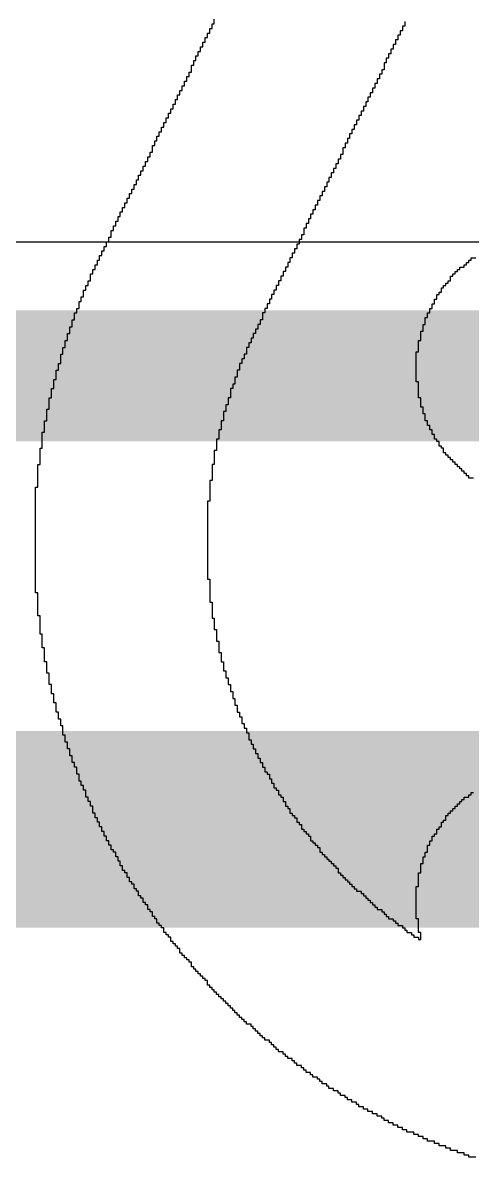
# Model space of a CAD drawing. Header units: millimetres. Extents: x -0.27 to 4.7, y -0.39 to 2.83.
# Drawn here: x 2.1011 to 2.1354, y 0.998 to 1.0845 of the extents above; entities that cross this region are included whole.
import ezdxf

# ---------------------------------------------------------------- set-up
doc = ezdxf.new("R2010")
doc.units = ezdxf.units.MM
doc.header["$MEASUREMENT"] = 0
doc.layers.add('TopLayer', color=1, linetype='Continuous')
doc.layers.add('TopOverlay', color=2, linetype='Continuous')

msp = doc.modelspace()

# ---------------------------------------------------------------- linework, layer by layer
at = {"layer": 'TopLayer'}
msp.add_line((2.324696, 1.067774), (2.055239, 1.067774), dxfattribs=at)
for points, const_width in [([(2.053578, 1.057578), (2.677673, 1.057578)], 0.01), ([(2.051, 1.023), (2.592, 1.023)], 0.015)]:
    msp.add_lwpolyline(points, dxfattribs=dict(at, const_width=const_width))
at = {"layer": 'TopOverlay'}
for p, q in [((2.115758, 1.084407), (2.115758, 1.084757)), ((2.115408, 1.083708), (2.115408, 1.084057)), ((2.115408, 1.084057), (2.115583, 1.084057)), ((2.115583, 1.084057), (2.115583, 1.084407)), ((2.115583, 1.084407), (2.115758, 1.084407)), ((2.1301, 1.083883), (2.129925, 1.083883)), ((2.129925, 1.083883), (2.129925, 1.083533)), ((2.130275, 1.084232), (2.1301, 1.084232)), ((2.1301, 1.084232), (2.1301, 1.083883)), ((2.130275, 1.084582), (2.130275, 1.084232)), ((2.114883, 1.082658), (2.114883, 1.083008)), ((2.114883, 1.083008), (2.115058, 1.083008)), ((2.115058, 1.083008), (2.115058, 1.083358)), ((2.115058, 1.083358), (2.115233, 1.083358)), ((2.115233, 1.083358), (2.115233, 1.083708)), ((2.115233, 1.083708), (2.115408, 1.083708)), ((2.12975, 1.083183), (2.129575, 1.083183)), ((2.129575, 1.083183), (2.129575, 1.082833)), ((2.129925, 1.083533), (2.12975, 1.083533)), ((2.12975, 1.083533), (2.12975, 1.083183)), ((2.114533, 1.081959), (2.114533, 1.082308)), ((2.114533, 1.082308), (2.114708, 1.082308)), ((2.114708, 1.082308), (2.114708, 1.082658)), ((2.114708, 1.082658), (2.114883, 1.082658)), ((2.129225, 1.082133), (2.12905, 1.082133)), ((2.12905, 1.082133), (2.12905, 1.081784)), ((2.1294, 1.082483), (2.129225, 1.082483)), ((2.129225, 1.082483), (2.129225, 1.082133)), ((2.129575, 1.082833), (2.1294, 1.082833)), ((2.1294, 1.082833), (2.1294, 1.082483)), ((2.114009, 1.080734), (2.114009, 1.081259)), ((2.114009, 1.081259), (2.114184, 1.081259)), ((2.114184, 1.081259), (2.114184, 1.081609)), ((2.114184, 1.081609), (2.114358, 1.081609)), ((2.114358, 1.081609), (2.114358, 1.081959)), ((2.114358, 1.081959), (2.114533, 1.081959)), ((2.128875, 1.081434), (2.1287, 1.081434)), ((2.1287, 1.081434), (2.1287, 1.080909)), ((2.12905, 1.081784), (2.128875, 1.081784)), ((2.128875, 1.081784), (2.128875, 1.081434)), ((2.113659, 1.080035), (2.113659, 1.080384)), ((2.113659, 1.080384), (2.113834, 1.080384)), ((2.113834, 1.080384), (2.113834, 1.080734)), ((2.113834, 1.080734), (2.114009, 1.080734)), ((2.128526, 1.080559), (2.128351, 1.080559)), ((2.128351, 1.080559), (2.128351, 1.08021)), ((2.1287, 1.080909), (2.128526, 1.080909)), ((2.128526, 1.080909), (2.128526, 1.080559)), ((2.113309, 1.079335), (2.113309, 1.079685)), ((2.113309, 1.079685), (2.113484, 1.079685)), ((2.113484, 1.079685), (2.113484, 1.080035)), ((2.113484, 1.080035), (2.113659, 1.080035)), ((2.128001, 1.07951), (2.127826, 1.07951)), ((2.127826, 1.07951), (2.127826, 1.07916)), ((2.128176, 1.07986), (2.128001, 1.07986)), ((2.128001, 1.07986), (2.128001, 1.07951)), ((2.128351, 1.08021), (2.128176, 1.08021)), ((2.128176, 1.08021), (2.128176, 1.07986)), ((2.112784, 1.078286), (2.112784, 1.078635)), ((2.112784, 1.078635), (2.112959, 1.078635)), ((2.112959, 1.078635), (2.112959, 1.078985)), ((2.112959, 1.078985), (2.113134, 1.078985)), ((2.113134, 1.078985), (2.113134, 1.079335)), ((2.113134, 1.079335), (2.113309, 1.079335)), ((2.127651, 1.07881), (2.127476, 1.07881)), ((2.127476, 1.07881), (2.127476, 1.078461)), ((2.127826, 1.07916), (2.127651, 1.07916)), ((2.127651, 1.07916), (2.127651, 1.07881)), ((2.112434, 1.077586), (2.112434, 1.077936)), ((2.112434, 1.077936), (2.112609, 1.077936)), ((2.112609, 1.077936), (2.112609, 1.078286)), ((2.112609, 1.078286), (2.112784, 1.078286)), ((2.127126, 1.077761), (2.126951, 1.077761)), ((2.126951, 1.077761), (2.126951, 1.077411)), ((2.127301, 1.078111), (2.127126, 1.078111)), ((2.127126, 1.078111), (2.127126, 1.077761)), ((2.127476, 1.078461), (2.127301, 1.078461)), ((2.127301, 1.078461), (2.127301, 1.078111)), ((2.11191, 1.076537), (2.11191, 1.076886)), ((2.11191, 1.076886), (2.112085, 1.076886)), ((2.112085, 1.076886), (2.112085, 1.077236)), ((2.112085, 1.077236), (2.112259, 1.077236)), ((2.112259, 1.077236), (2.112259, 1.077586)), ((2.112259, 1.077586), (2.112434, 1.077586)), ((2.126777, 1.077061), (2.126602, 1.077061)), ((2.126602, 1.077061), (2.126602, 1.076711)), ((2.126951, 1.077411), (2.126777, 1.077411)), ((2.126777, 1.077411), (2.126777, 1.077061)), ((2.11156, 1.075837), (2.11156, 1.076187)), ((2.11156, 1.076187), (2.111735, 1.076187)), ((2.111735, 1.076187), (2.111735, 1.076537)), ((2.111735, 1.076537), (2.11191, 1.076537)), ((2.126252, 1.076012), (2.126077, 1.076012)), ((2.126077, 1.076012), (2.126077, 1.075662)), ((2.126427, 1.076362), (2.126252, 1.076362)), ((2.126252, 1.076362), (2.126252, 1.076012)), ((2.126602, 1.076711), (2.126427, 1.076711)), ((2.126427, 1.076711), (2.126427, 1.076362)), ((2.111035, 1.074613), (2.111035, 1.075137)), ((2.111035, 1.075137), (2.11121, 1.075137)), ((2.11121, 1.075137), (2.11121, 1.075487)), ((2.11121, 1.075487), (2.111385, 1.075487)), ((2.111385, 1.075487), (2.111385, 1.075837)), ((2.111385, 1.075837), (2.11156, 1.075837)), ((2.125902, 1.075312), (2.125727, 1.075312)), ((2.125727, 1.075312), (2.125727, 1.074962)), ((2.126077, 1.075662), (2.125902, 1.075662)), ((2.125902, 1.075662), (2.125902, 1.075312)), ((2.110685, 1.073913), (2.110685, 1.074263)), ((2.110685, 1.074263), (2.11086, 1.074263)), ((2.11086, 1.074263), (2.11086, 1.074613)), ((2.11086, 1.074613), (2.111035, 1.074613)), ((2.125552, 1.074438), (2.125377, 1.074438)), ((2.125377, 1.074438), (2.125377, 1.074088)), ((2.125727, 1.074962), (2.125552, 1.074962)), ((2.125552, 1.074962), (2.125552, 1.074438)), ((2.110336, 1.073213), (2.110336, 1.073563)), ((2.110336, 1.073563), (2.110511, 1.073563)), ((2.110511, 1.073563), (2.110511, 1.073913)), ((2.110511, 1.073913), (2.110685, 1.073913)), ((2.125027, 1.073388), (2.124853, 1.073388)), ((2.124853, 1.073388), (2.124853, 1.073038)), ((2.125202, 1.073738), (2.125027, 1.073738)), ((2.125027, 1.073738), (2.125027, 1.073388)), ((2.125377, 1.074088), (2.125202, 1.074088)), ((2.125202, 1.074088), (2.125202, 1.073738)), ((2.109811, 1.072164), (2.109811, 1.072514)), ((2.109811, 1.072514), (2.109986, 1.072514)), ((2.109986, 1.072514), (2.109986, 1.072863)), ((2.109986, 1.072863), (2.110161, 1.072863)), ((2.110161, 1.072863), (2.110161, 1.073213)), ((2.110161, 1.073213), (2.110336, 1.073213)), ((2.124678, 1.072689), (2.124503, 1.072689)), ((2.124503, 1.072689), (2.124503, 1.072339)), ((2.124853, 1.073038), (2.124678, 1.073038)), ((2.124678, 1.073038), (2.124678, 1.072689)), ((2.109461, 1.071464), (2.109461, 1.071814)), ((2.109461, 1.071814), (2.109636, 1.071814)), ((2.109636, 1.071814), (2.109636, 1.072164)), ((2.109636, 1.072164), (2.109811, 1.072164)), ((2.124153, 1.071639), (2.123978, 1.071639)), ((2.123978, 1.071639), (2.123978, 1.071289)), ((2.124328, 1.071989), (2.124153, 1.071989)), ((2.124153, 1.071989), (2.124153, 1.071639)), ((2.124503, 1.072339), (2.124328, 1.072339)), ((2.124328, 1.072339), (2.124328, 1.071989)), ((2.108936, 1.070415), (2.108936, 1.070765)), ((2.108936, 1.070765), (2.109111, 1.070765)), ((2.109111, 1.070765), (2.109111, 1.071114)), ((2.109111, 1.071114), (2.109286, 1.071114)), ((2.109286, 1.071114), (2.109286, 1.071464)), ((2.109286, 1.071464), (2.109461, 1.071464)), ((2.123803, 1.07094), (2.123628, 1.07094)), ((2.123628, 1.07094), (2.123628, 1.07059)), ((2.123978, 1.071289), (2.123803, 1.071289)), ((2.123803, 1.071289), (2.123803, 1.07094)), ((2.108586, 1.069715), (2.108586, 1.070065)), ((2.108586, 1.070065), (2.108761, 1.070065)), ((2.108761, 1.070065), (2.108761, 1.070415)), ((2.108761, 1.070415), (2.108936, 1.070415)), ((2.123279, 1.06989), (2.123104, 1.06989)), ((2.123104, 1.06989), (2.123104, 1.06954)), ((2.123453, 1.07024), (2.123279, 1.07024)), ((2.123279, 1.07024), (2.123279, 1.06989)), ((2.123628, 1.07059), (2.123453, 1.07059)), ((2.123453, 1.07059), (2.123453, 1.07024)), ((2.108237, 1.069016), (2.108237, 1.069365)), ((2.108237, 1.069365), (2.108412, 1.069365)), ((2.108412, 1.069365), (2.108412, 1.069715)), ((2.108412, 1.069715), (2.108586, 1.069715)), ((2.122929, 1.069191), (2.122754, 1.069191)), ((2.122754, 1.069191), (2.122754, 1.068841)), ((2.123104, 1.06954), (2.122929, 1.06954)), ((2.122929, 1.06954), (2.122929, 1.069191)), ((2.107887, 1.068141), (2.107887, 1.068666)), ((2.107887, 1.068666), (2.108062, 1.068666)), ((2.108062, 1.068666), (2.108062, 1.069016)), ((2.108062, 1.069016), (2.108237, 1.069016)), ((2.122579, 1.068316), (2.122404, 1.068316)), ((2.122404, 1.068316), (2.122404, 1.067966)), ((2.122754, 1.068841), (2.122579, 1.068841)), ((2.122579, 1.068841), (2.122579, 1.068316)), ((2.107362, 1.067092), (2.107362, 1.067441)), ((2.107362, 1.067441), (2.107537, 1.067441)), ((2.107537, 1.067441), (2.107537, 1.067791)), ((2.107537, 1.067791), (2.107712, 1.067791)), ((2.107712, 1.067791), (2.107712, 1.068141)), ((2.107712, 1.068141), (2.107887, 1.068141)), ((2.122229, 1.067616), (2.122054, 1.067616)), ((2.122054, 1.067616), (2.122054, 1.067267)), ((2.122404, 1.067966), (2.122229, 1.067966)), ((2.122229, 1.067966), (2.122229, 1.067616)), ((2.107012, 1.066392), (2.107012, 1.066742)), ((2.107012, 1.066742), (2.107187, 1.066742)), ((2.107187, 1.066742), (2.107187, 1.067092)), ((2.107187, 1.067092), (2.107362, 1.067092)), ((2.121704, 1.066567), (2.121529, 1.066567)), ((2.121529, 1.066567), (2.121529, 1.066217)), ((2.121879, 1.066917), (2.121704, 1.066917)), ((2.121704, 1.066917), (2.121704, 1.066567)), ((2.122054, 1.067267), (2.121879, 1.067267)), ((2.121879, 1.067267), (2.121879, 1.066917)), ((2.135347, 1.066392), (2.135347, 1.066567)), ((2.135347, 1.066567), (2.135697, 1.066567)), ((2.106488, 1.065343), (2.106488, 1.065692)), ((2.106488, 1.065692), (2.106663, 1.065692)), ((2.106663, 1.065692), (2.106663, 1.066042)), ((2.106663, 1.066042), (2.106838, 1.066042)), ((2.106838, 1.066042), (2.106838, 1.066392)), ((2.106838, 1.066392), (2.107012, 1.066392)), ((2.121354, 1.065867), (2.12118, 1.065867)), ((2.12118, 1.065867), (2.12118, 1.065518)), ((2.121529, 1.066217), (2.121354, 1.066217)), ((2.121354, 1.066217), (2.121354, 1.065867)), ((2.134297, 1.065518), (2.134297, 1.065692)), ((2.134297, 1.065692), (2.134472, 1.065692)), ((2.134472, 1.065692), (2.134472, 1.065867)), ((2.134472, 1.065867), (2.134822, 1.065867)), ((2.134822, 1.065867), (2.134822, 1.066042)), ((2.134822, 1.066042), (2.134997, 1.066042)), ((2.134997, 1.066042), (2.134997, 1.066217)), ((2.134997, 1.066217), (2.135172, 1.066217)), ((2.135172, 1.066217), (2.135172, 1.066392)), ((2.135172, 1.066392), (2.135347, 1.066392)), ((2.106138, 1.064468), (2.106138, 1.064818)), ((2.106138, 1.064818), (2.106313, 1.064818)), ((2.106313, 1.064818), (2.106313, 1.065343)), ((2.106313, 1.065343), (2.106488, 1.065343)), ((2.12083, 1.064818), (2.120655, 1.064818)), ((2.120655, 1.064818), (2.120655, 1.064468)), ((2.121005, 1.065168), (2.12083, 1.065168)), ((2.12083, 1.065168), (2.12083, 1.064818)), ((2.12118, 1.065518), (2.121005, 1.065518)), ((2.121005, 1.065518), (2.121005, 1.065168)), ((2.133598, 1.064643), (2.133598, 1.064818)), ((2.133598, 1.064818), (2.133773, 1.064818)), ((2.133773, 1.064818), (2.133773, 1.065168)), ((2.133773, 1.065168), (2.133948, 1.065168)), ((2.133948, 1.065168), (2.133948, 1.065343)), ((2.133948, 1.065343), (2.134123, 1.065343)), ((2.134123, 1.065343), (2.134123, 1.065518)), ((2.134123, 1.065518), (2.134297, 1.065518)), ((2.105788, 1.063594), (2.105788, 1.064118)), ((2.105788, 1.064118), (2.105963, 1.064118)), ((2.105963, 1.064118), (2.105963, 1.064468)), ((2.105963, 1.064468), (2.106138, 1.064468)), ((2.12048, 1.064118), (2.120305, 1.064118)), ((2.120305, 1.064118), (2.120305, 1.063768)), ((2.120655, 1.064468), (2.12048, 1.064468)), ((2.12048, 1.064468), (2.12048, 1.064118)), ((2.132898, 1.063768), (2.132898, 1.063943)), ((2.132898, 1.063943), (2.133073, 1.063943)), ((2.133073, 1.063943), (2.133073, 1.064293)), ((2.133073, 1.064293), (2.133248, 1.064293)), ((2.133248, 1.064293), (2.133248, 1.064468)), ((2.133248, 1.064468), (2.133423, 1.064468)), ((2.133423, 1.064468), (2.133423, 1.064643)), ((2.133423, 1.064643), (2.133598, 1.064643)), ((2.105438, 1.062719), (2.105438, 1.063244)), ((2.105438, 1.063244), (2.105613, 1.063244)), ((2.105613, 1.063244), (2.105613, 1.063594)), ((2.105613, 1.063594), (2.105788, 1.063594)), ((2.119955, 1.063069), (2.11978, 1.063069)), ((2.11978, 1.063069), (2.11978, 1.062719)), ((2.12013, 1.063419), (2.119955, 1.063419)), ((2.119955, 1.063419), (2.119955, 1.063069)), ((2.120305, 1.063768), (2.12013, 1.063768)), ((2.12013, 1.063768), (2.12013, 1.063419)), ((2.132373, 1.062719), (2.132373, 1.063069)), ((2.132373, 1.063069), (2.132548, 1.063069)), ((2.132548, 1.063069), (2.132548, 1.063419)), ((2.132548, 1.063419), (2.132723, 1.063419)), ((2.132723, 1.063419), (2.132723, 1.063768)), ((2.132723, 1.063768), (2.132898, 1.063768)), ((2.105088, 1.061845), (2.105088, 1.062369)), ((2.105088, 1.062369), (2.105263, 1.062369)), ((2.105263, 1.062369), (2.105263, 1.062719)), ((2.105263, 1.062719), (2.105438, 1.062719)), ((2.119606, 1.062369), (2.119431, 1.062369)), ((2.119431, 1.062369), (2.119431, 1.061845)), ((2.11978, 1.062719), (2.119606, 1.062719)), ((2.119606, 1.062719), (2.119606, 1.062369)), ((2.132024, 1.062019), (2.132024, 1.062369)), ((2.132024, 1.062369), (2.132199, 1.062369)), ((2.132199, 1.062544), (2.132199, 1.062719)), ((2.132199, 1.062719), (2.132373, 1.062719)), ((2.132199, 1.062369), (2.132199, 1.062544)), ((2.104739, 1.060795), (2.104739, 1.06132)), ((2.104739, 1.06132), (2.104913, 1.06132)), ((2.104913, 1.06132), (2.104913, 1.061845)), ((2.104913, 1.061845), (2.105088, 1.061845)), ((2.119256, 1.061495), (2.119081, 1.061495)), ((2.119081, 1.061495), (2.119081, 1.061145)), ((2.119431, 1.061845), (2.119256, 1.061845)), ((2.119256, 1.061845), (2.119256, 1.061495)), ((2.131674, 1.06097), (2.131674, 1.061495)), ((2.131674, 1.061495), (2.131849, 1.061495)), ((2.131849, 1.061495), (2.131849, 1.062019)), ((2.131849, 1.062019), (2.132024, 1.062019)), ((2.104564, 1.06027), (2.104564, 1.060795)), ((2.104564, 1.060795), (2.104739, 1.060795)), ((2.118731, 1.060445), (2.118556, 1.060445)), ((2.118556, 1.060445), (2.118556, 1.060096)), ((2.118906, 1.060795), (2.118731, 1.060795)), ((2.118731, 1.060795), (2.118731, 1.060445)), ((2.119081, 1.061145), (2.118906, 1.061145)), ((2.118906, 1.061145), (2.118906, 1.060795)), ((2.131499, 1.06027), (2.131499, 1.06097)), ((2.131499, 1.06097), (2.131674, 1.06097)), ((2.104214, 1.059221), (2.104214, 1.059746)), ((2.104214, 1.059746), (2.104389, 1.059746)), ((2.104389, 1.059746), (2.104389, 1.06027)), ((2.104389, 1.06027), (2.104564, 1.06027)), ((2.118381, 1.059746), (2.118206, 1.059746)), ((2.118206, 1.059746), (2.118206, 1.059221)), ((2.118556, 1.060096), (2.118381, 1.060096)), ((2.118381, 1.060096), (2.118381, 1.059746)), ((2.131324, 1.059396), (2.131324, 1.06027)), ((2.131324, 1.06027), (2.131499, 1.06027)), ((2.104039, 1.058521), (2.104039, 1.059221)), ((2.104039, 1.059221), (2.104214, 1.059221)), ((2.118031, 1.058871), (2.117856, 1.058871)), ((2.117856, 1.058871), (2.117856, 1.058521)), ((2.118206, 1.059221), (2.118031, 1.059221)), ((2.118031, 1.059221), (2.118031, 1.058871)), ((2.131149, 1.057122), (2.131149, 1.059396)), ((2.131149, 1.059396), (2.131324, 1.059396)), ((2.103689, 1.057297), (2.103689, 1.057997)), ((2.103689, 1.057997), (2.103864, 1.057997)), ((2.103864, 1.057997), (2.103864, 1.058521)), ((2.103864, 1.058521), (2.104039, 1.058521)), ((2.117682, 1.057997), (2.117507, 1.057997)), ((2.117507, 1.057997), (2.117507, 1.057472)), ((2.117856, 1.058521), (2.117682, 1.058521)), ((2.117682, 1.058521), (2.117682, 1.057997)), ((2.103514, 1.056598), (2.103514, 1.057297)), ((2.103514, 1.057297), (2.103689, 1.057297)), ((2.117332, 1.056947), (2.117157, 1.056947)), ((2.117157, 1.056947), (2.117157, 1.056598)), ((2.117507, 1.057472), (2.117332, 1.057472)), ((2.117332, 1.057472), (2.117332, 1.056947)), ((2.131324, 1.057122), (2.131149, 1.057122)), ((2.131324, 1.055898), (2.131324, 1.057122)), ((2.103339, 1.055898), (2.103339, 1.056598)), ((2.103339, 1.056598), (2.103514, 1.056598)), ((2.117157, 1.056598), (2.116982, 1.056598)), ((2.116982, 1.056598), (2.116982, 1.055898)), ((2.103165, 1.055023), (2.103165, 1.055898)), ((2.103165, 1.055898), (2.103339, 1.055898)), ((2.116807, 1.055373), (2.116632, 1.055373)), ((2.116632, 1.055373), (2.116632, 1.054848)), ((2.116982, 1.055898), (2.116807, 1.055898)), ((2.116807, 1.055898), (2.116807, 1.055373)), ((2.131499, 1.055898), (2.131324, 1.055898)), ((2.131499, 1.055198), (2.131499, 1.055898)), ((2.131674, 1.055198), (2.131499, 1.055198)), ((2.131674, 1.054674), (2.131674, 1.055198)), ((2.10299, 1.054149), (2.10299, 1.055023)), ((2.10299, 1.055023), (2.103165, 1.055023)), ((2.116632, 1.054848), (2.116457, 1.054848)), ((2.116457, 1.054848), (2.116457, 1.054149)), ((2.131849, 1.054674), (2.131674, 1.054674)), ((2.131849, 1.054149), (2.131849, 1.054674)), ((2.102815, 1.053274), (2.102815, 1.054149)), ((2.102815, 1.054149), (2.10299, 1.054149)), ((2.116282, 1.053449), (2.116107, 1.053449)), ((2.116107, 1.053449), (2.116107, 1.05275)), ((2.116457, 1.054149), (2.116282, 1.054149)), ((2.116282, 1.054149), (2.116282, 1.053449)), ((2.132024, 1.054149), (2.131849, 1.054149)), ((2.132024, 1.053799), (2.132024, 1.054149)), ((2.132199, 1.053799), (2.132024, 1.053799)), ((2.132199, 1.053449), (2.132199, 1.053799)), ((2.132373, 1.053449), (2.132199, 1.053449)), ((2.132373, 1.053099), (2.132373, 1.053449)), ((2.10264, 1.05205), (2.10264, 1.053274)), ((2.10264, 1.053274), (2.102815, 1.053274)), ((2.116107, 1.05275), (2.115932, 1.05275)), ((2.115932, 1.05275), (2.115932, 1.051875)), ((2.132548, 1.053099), (2.132373, 1.053099)), ((2.132548, 1.05275), (2.132548, 1.053099)), ((2.132723, 1.05275), (2.132548, 1.05275)), ((2.132723, 1.052575), (2.132723, 1.05275)), ((2.102465, 1.050826), (2.102465, 1.05205)), ((2.102465, 1.05205), (2.10264, 1.05205)), ((2.115932, 1.051875), (2.115758, 1.051875)), ((2.115758, 1.051875), (2.115758, 1.050826)), ((2.132898, 1.052575), (2.132723, 1.052575)), ((2.132898, 1.052225), (2.132898, 1.052575)), ((2.133073, 1.052225), (2.132898, 1.052225)), ((2.133073, 1.05205), (2.133073, 1.052225)), ((2.133248, 1.05205), (2.133073, 1.05205)), ((2.133248, 1.0517), (2.133248, 1.05205)), ((2.133423, 1.0517), (2.133248, 1.0517)), ((2.133423, 1.051525), (2.133423, 1.0517)), ((2.133598, 1.051525), (2.133423, 1.051525)), ((2.133598, 1.05135), (2.133598, 1.051525)), ((2.133773, 1.05135), (2.133598, 1.05135)), ((2.133773, 1.051176), (2.133773, 1.05135)), ((2.133948, 1.051176), (2.133773, 1.051176)), ((2.133948, 1.051001), (2.133948, 1.051176)), ((2.134123, 1.051001), (2.133948, 1.051001)), ((2.134123, 1.050826), (2.134123, 1.051001)), ((2.10229, 1.049077), (2.10229, 1.050826)), ((2.10229, 1.050826), (2.102465, 1.050826)), ((2.115758, 1.050826), (2.115583, 1.050826)), ((2.115583, 1.050826), (2.115583, 1.049601)), ((2.134297, 1.050826), (2.134123, 1.050826)), ((2.134297, 1.050651), (2.134297, 1.050826)), ((2.134472, 1.050651), (2.134297, 1.050651)), ((2.134472, 1.050476), (2.134472, 1.050651)), ((2.134647, 1.050476), (2.134472, 1.050476)), ((2.134647, 1.050301), (2.134647, 1.050476)), ((2.134822, 1.050301), (2.134647, 1.050301)), ((2.134822, 1.050126), (2.134822, 1.050301)), ((2.134997, 1.050126), (2.134822, 1.050126)), ((2.134997, 1.049951), (2.134997, 1.050126)), ((2.115583, 1.049601), (2.115408, 1.049601)), ((2.115408, 1.049601), (2.115408, 1.048027)), ((2.135172, 1.049951), (2.134997, 1.049951)), ((2.135172, 1.049776), (2.135172, 1.049951)), ((2.135522, 1.049776), (2.135172, 1.049776)), ((2.102115, 1.041031), (2.102115, 1.049077)), ((2.102115, 1.049077), (2.10229, 1.049077)), ((2.115408, 1.048027), (2.115233, 1.048027)), ((2.115233, 1.048027), (2.115233, 1.04208)), ((2.115233, 1.04208), (2.115408, 1.04208)), ((2.115408, 1.04208), (2.115408, 1.040331)), ((2.10229, 1.041031), (2.102115, 1.041031)), ((2.10229, 1.039282), (2.10229, 1.041031)), ((2.115408, 1.040331), (2.115583, 1.040331)), ((2.115583, 1.040331), (2.115583, 1.039107)), ((2.102465, 1.039282), (2.10229, 1.039282)), ((2.102465, 1.037883), (2.102465, 1.039282)), ((2.115583, 1.039107), (2.115758, 1.039107)), ((2.115758, 1.039107), (2.115758, 1.038233)), ((2.10264, 1.037883), (2.102465, 1.037883)), ((2.10264, 1.036833), (2.10264, 1.037883)), ((2.115758, 1.038233), (2.115932, 1.038233)), ((2.115932, 1.038233), (2.115932, 1.037358)), ((2.115932, 1.037358), (2.116107, 1.037358)), ((2.116107, 1.037358), (2.116107, 1.036483)), ((2.102815, 1.036833), (2.10264, 1.036833)), ((2.102815, 1.035784), (2.102815, 1.036833)), ((2.116107, 1.036483), (2.116282, 1.036483)), ((2.116282, 1.036483), (2.116282, 1.035784)), ((2.10299, 1.035784), (2.102815, 1.035784)), ((2.10299, 1.034909), (2.10299, 1.035784)), ((2.116282, 1.035784), (2.116457, 1.035784)), ((2.116457, 1.035784), (2.116457, 1.035084)), ((2.103165, 1.034909), (2.10299, 1.034909)), ((2.103165, 1.034035), (2.103165, 1.034909)), ((2.116457, 1.035084), (2.116632, 1.035084)), ((2.116632, 1.035084), (2.116632, 1.03456)), ((2.116632, 1.03456), (2.116807, 1.03456)), ((2.116807, 1.03456), (2.116807, 1.034035)), ((2.103339, 1.034035), (2.103165, 1.034035)), ((2.103339, 1.033335), (2.103339, 1.034035)), ((2.116807, 1.034035), (2.116982, 1.034035)), ((2.116982, 1.034035), (2.116982, 1.03351)), ((2.103514, 1.033335), (2.103339, 1.033335)), ((2.103514, 1.032636), (2.103514, 1.033335)), ((2.116982, 1.03351), (2.117157, 1.03351)), ((2.117157, 1.03351), (2.117157, 1.032985)), ((2.117157, 1.032985), (2.117332, 1.032985)), ((2.117332, 1.032985), (2.117332, 1.032461)), ((2.103689, 1.032636), (2.103514, 1.032636)), ((2.103689, 1.031936), (2.103689, 1.032636)), ((2.103864, 1.031936), (2.103689, 1.031936)), ((2.103864, 1.031411), (2.103864, 1.031936)), ((2.117332, 1.032461), (2.117507, 1.032461)), ((2.117507, 1.032461), (2.117507, 1.031936)), ((2.117507, 1.031936), (2.117682, 1.031936)), ((2.117682, 1.031936), (2.117682, 1.031586)), ((2.104039, 1.031411), (2.103864, 1.031411)), ((2.104039, 1.030887), (2.104039, 1.031411)), ((2.117682, 1.031586), (2.117856, 1.031586)), ((2.117856, 1.031586), (2.117856, 1.031062)), ((2.117856, 1.031062), (2.118031, 1.031062)), ((2.118031, 1.031062), (2.118031, 1.030712)), ((2.104214, 1.030887), (2.104039, 1.030887)), ((2.104214, 1.030187), (2.104214, 1.030887)), ((2.104389, 1.030187), (2.104214, 1.030187)), ((2.104389, 1.029662), (2.104389, 1.030187)), ((2.118031, 1.030712), (2.118206, 1.030712)), ((2.118206, 1.030712), (2.118206, 1.030362)), ((2.118206, 1.030362), (2.118381, 1.030362)), ((2.118381, 1.030362), (2.118381, 1.029837)), ((2.104564, 1.029662), (2.104389, 1.029662)), ((2.104564, 1.029138), (2.104564, 1.029662)), ((2.118381, 1.029837), (2.118556, 1.029837)), ((2.118556, 1.029837), (2.118556, 1.029487)), ((2.118556, 1.029487), (2.118731, 1.029487)), ((2.118731, 1.029487), (2.118731, 1.029138)), ((2.104739, 1.029138), (2.104564, 1.029138)), ((2.104739, 1.028613), (2.104739, 1.029138)), ((2.104913, 1.028613), (2.104739, 1.028613)), ((2.104913, 1.028088), (2.104913, 1.028613)), ((2.118731, 1.029138), (2.118906, 1.029138)), ((2.118906, 1.029138), (2.118906, 1.028788)), ((2.118906, 1.028788), (2.119081, 1.028788)), ((2.119081, 1.028788), (2.119081, 1.028438)), ((2.119081, 1.028438), (2.119256, 1.028438)), ((2.119256, 1.028438), (2.119256, 1.028088)), ((2.105088, 1.028088), (2.104913, 1.028088)), ((2.105088, 1.027738), (2.105088, 1.028088)), ((2.105263, 1.027738), (2.105088, 1.027738)), ((2.105263, 1.027214), (2.105263, 1.027738)), ((2.119256, 1.028088), (2.119431, 1.028088)), ((2.119431, 1.028088), (2.119431, 1.027738)), ((2.119431, 1.027738), (2.119606, 1.027738)), ((2.119606, 1.027738), (2.119606, 1.027389)), ((2.105438, 1.027214), (2.105263, 1.027214)), ((2.105438, 1.026689), (2.105438, 1.027214)), ((2.105613, 1.026689), (2.105438, 1.026689)), ((2.105613, 1.026339), (2.105613, 1.026689)), ((2.119606, 1.027389), (2.11978, 1.027389)), ((2.11978, 1.027389), (2.11978, 1.027214)), ((2.11978, 1.027214), (2.119955, 1.027214)), ((2.119955, 1.027214), (2.119955, 1.026864)), ((2.119955, 1.026864), (2.12013, 1.026864)), ((2.12013, 1.026864), (2.12013, 1.026514)), ((2.105788, 1.026339), (2.105613, 1.026339)), ((2.105788, 1.025989), (2.105788, 1.026339)), ((2.105963, 1.025989), (2.105788, 1.025989)), ((2.105963, 1.025465), (2.105963, 1.025989)), ((2.12013, 1.026514), (2.120305, 1.026514)), ((2.120305, 1.026514), (2.120305, 1.026164)), ((2.120305, 1.026164), (2.12048, 1.026164)), ((2.12048, 1.026164), (2.12048, 1.025989)), ((2.12048, 1.025989), (2.120655, 1.025989)), ((2.120655, 1.025989), (2.120655, 1.02564)), ((2.135347, 1.02564), (2.135347, 1.025814)), ((2.135347, 1.025814), (2.135522, 1.025814)), ((2.106138, 1.025465), (2.105963, 1.025465)), ((2.106138, 1.025115), (2.106138, 1.025465)), ((2.106313, 1.025115), (2.106138, 1.025115)), ((2.106313, 1.024765), (2.106313, 1.025115)), ((2.120655, 1.02564), (2.12083, 1.02564)), ((2.12083, 1.02564), (2.12083, 1.025465)), ((2.12083, 1.025465), (2.121005, 1.025465)), ((2.121005, 1.025465), (2.121005, 1.025115)), ((2.121005, 1.025115), (2.12118, 1.025115)), ((2.12118, 1.025115), (2.12118, 1.024765)), ((2.134297, 1.024765), (2.134297, 1.02494)), ((2.134297, 1.02494), (2.134472, 1.02494)), ((2.134472, 1.02494), (2.134472, 1.025115)), ((2.134472, 1.025115), (2.134647, 1.025115)), ((2.134647, 1.025115), (2.134647, 1.02529)), ((2.134647, 1.02529), (2.134822, 1.02529)), ((2.134822, 1.02529), (2.134822, 1.025465)), ((2.134822, 1.025465), (2.135172, 1.025465)), ((2.135172, 1.025465), (2.135172, 1.02564)), ((2.135172, 1.02564), (2.135347, 1.02564)), ((2.106488, 1.024765), (2.106313, 1.024765)), ((2.106488, 1.02424), (2.106488, 1.024765)), ((2.106663, 1.02424), (2.106488, 1.02424)), ((2.106663, 1.02389), (2.106663, 1.02424)), ((2.12118, 1.024765), (2.121354, 1.024765)), ((2.121354, 1.024765), (2.121354, 1.02459)), ((2.121354, 1.02459), (2.121529, 1.02459)), ((2.121529, 1.02459), (2.121529, 1.02424)), ((2.121529, 1.02424), (2.121704, 1.02424)), ((2.121704, 1.02424), (2.121704, 1.024065)), ((2.121704, 1.024065), (2.121879, 1.024065)), ((2.121879, 1.024065), (2.121879, 1.02389)), ((2.133423, 1.023716), (2.133423, 1.024065)), ((2.133423, 1.024065), (2.133598, 1.024065)), ((2.133598, 1.024065), (2.133598, 1.02424)), ((2.133598, 1.02424), (2.133773, 1.02424)), ((2.133773, 1.02424), (2.133773, 1.024415)), ((2.133773, 1.024415), (2.133948, 1.024415)), ((2.133948, 1.024415), (2.133948, 1.02459)), ((2.133948, 1.02459), (2.134123, 1.02459)), ((2.134123, 1.02459), (2.134123, 1.024765)), ((2.134123, 1.024765), (2.134297, 1.024765)), ((2.106838, 1.02389), (2.106663, 1.02389)), ((2.106838, 1.023541), (2.106838, 1.02389)), ((2.107012, 1.023541), (2.106838, 1.023541)), ((2.107012, 1.023191), (2.107012, 1.023541)), ((2.107187, 1.023191), (2.107012, 1.023191)), ((2.107187, 1.022841), (2.107187, 1.023191)), ((2.121879, 1.02389), (2.122054, 1.02389)), ((2.122054, 1.02389), (2.122054, 1.023541)), ((2.122054, 1.023541), (2.122229, 1.023541)), ((2.122229, 1.023541), (2.122229, 1.023366)), ((2.122229, 1.023366), (2.122404, 1.023366)), ((2.122404, 1.023366), (2.122404, 1.023016)), ((2.132898, 1.023016), (2.132898, 1.023191)), ((2.132898, 1.023191), (2.133073, 1.023191)), ((2.133073, 1.023191), (2.133073, 1.023541)), ((2.133073, 1.023541), (2.133248, 1.023541)), ((2.133248, 1.023541), (2.133248, 1.023716)), ((2.133248, 1.023716), (2.133423, 1.023716)), ((2.107362, 1.022841), (2.107187, 1.022841)), ((2.107362, 1.022491), (2.107362, 1.022841)), ((2.107537, 1.022491), (2.107362, 1.022491)), ((2.107537, 1.022141), (2.107537, 1.022491)), ((2.122404, 1.023016), (2.122579, 1.023016)), ((2.122579, 1.023016), (2.122579, 1.022841)), ((2.122579, 1.022841), (2.122754, 1.022841)), ((2.122754, 1.022841), (2.122754, 1.022666)), ((2.122754, 1.022666), (2.122929, 1.022666)), ((2.122929, 1.022666), (2.122929, 1.022491)), ((2.122929, 1.022491), (2.123104, 1.022491)), ((2.123104, 1.022491), (2.123104, 1.022141)), ((2.132373, 1.022141), (2.132373, 1.022491)), ((2.132373, 1.022491), (2.132548, 1.022491)), ((2.132548, 1.022491), (2.132548, 1.022666)), ((2.132548, 1.022666), (2.132723, 1.022666)), ((2.132723, 1.022666), (2.132723, 1.023016)), ((2.132723, 1.023016), (2.132898, 1.023016)), ((2.107712, 1.022141), (2.107537, 1.022141)), ((2.107712, 1.021792), (2.107712, 1.022141)), ((2.107887, 1.021792), (2.107712, 1.021792)), ((2.107887, 1.021442), (2.107887, 1.021792)), ((2.123104, 1.022141), (2.123279, 1.022141)), ((2.123279, 1.022141), (2.123279, 1.021966)), ((2.123279, 1.021966), (2.123453, 1.021966)), ((2.123453, 1.021966), (2.123453, 1.021792)), ((2.123453, 1.021792), (2.123628, 1.021792)), ((2.123628, 1.021792), (2.123628, 1.021617)), ((2.123628, 1.021617), (2.123803, 1.021617)), ((2.123803, 1.021617), (2.123803, 1.021267)), ((2.132024, 1.021267), (2.132024, 1.021792)), ((2.132024, 1.021792), (2.132199, 1.021792)), ((2.132199, 1.021792), (2.132199, 1.022141)), ((2.132199, 1.022141), (2.132373, 1.022141)), ((2.108062, 1.021442), (2.107887, 1.021442)), ((2.108062, 1.021267), (2.108062, 1.021442)), ((2.108237, 1.021267), (2.108062, 1.021267)), ((2.108237, 1.020917), (2.108237, 1.021267)), ((2.108412, 1.020917), (2.108237, 1.020917)), ((2.108412, 1.020567), (2.108412, 1.020917)), ((2.123803, 1.021267), (2.123978, 1.021267)), ((2.123978, 1.021267), (2.123978, 1.021092)), ((2.123978, 1.021092), (2.124153, 1.021092)), ((2.124153, 1.021092), (2.124153, 1.020917)), ((2.124153, 1.020917), (2.124328, 1.020917)), ((2.124328, 1.020917), (2.124328, 1.020742)), ((2.124328, 1.020742), (2.124503, 1.020742)), ((2.124503, 1.020742), (2.124503, 1.020567)), ((2.131674, 1.020392), (2.131674, 1.020917)), ((2.131674, 1.020917), (2.131849, 1.020917)), ((2.131849, 1.020917), (2.131849, 1.021267)), ((2.131849, 1.021267), (2.132024, 1.021267)), ((2.108586, 1.020567), (2.108412, 1.020567)), ((2.108586, 1.020217), (2.108586, 1.020567)), ((2.108761, 1.020217), (2.108586, 1.020217)), ((2.108761, 1.019868), (2.108761, 1.020217)), ((2.108936, 1.019868), (2.108761, 1.019868)), ((2.108936, 1.019693), (2.108936, 1.019868)), ((2.124503, 1.020567), (2.124678, 1.020567)), ((2.124678, 1.020567), (2.124678, 1.020392)), ((2.124678, 1.020392), (2.124853, 1.020392)), ((2.124853, 1.020392), (2.124853, 1.020217)), ((2.124853, 1.020217), (2.125027, 1.020217)), ((2.125027, 1.020217), (2.125027, 1.020043)), ((2.125027, 1.020043), (2.125202, 1.020043)), ((2.125202, 1.020043), (2.125202, 1.019693)), ((2.131499, 1.019693), (2.131499, 1.020392)), ((2.131499, 1.020392), (2.131674, 1.020392)), ((2.109111, 1.019693), (2.108936, 1.019693)), ((2.109111, 1.019343), (2.109111, 1.019693)), ((2.109286, 1.019343), (2.109111, 1.019343)), ((2.109286, 1.018993), (2.109286, 1.019343)), ((2.109461, 1.018993), (2.109286, 1.018993)), ((2.109461, 1.018818), (2.109461, 1.018993)), ((2.125202, 1.019693), (2.125377, 1.019693)), ((2.125377, 1.019693), (2.125377, 1.019518)), ((2.125377, 1.019518), (2.125552, 1.019518)), ((2.125552, 1.019518), (2.125552, 1.019343)), ((2.125552, 1.019343), (2.125727, 1.019343)), ((2.125727, 1.019343), (2.125727, 1.019168)), ((2.125727, 1.019168), (2.125902, 1.019168)), ((2.125902, 1.019168), (2.125902, 1.018993)), ((2.125902, 1.018993), (2.126077, 1.018993)), ((2.126077, 1.018993), (2.126077, 1.018818)), ((2.131324, 1.018643), (2.131324, 1.019693)), ((2.131324, 1.019693), (2.131499, 1.019693)), ((2.109636, 1.018818), (2.109461, 1.018818)), ((2.109636, 1.018468), (2.109636, 1.018818)), ((2.109811, 1.018468), (2.109636, 1.018468)), ((2.109811, 1.018293), (2.109811, 1.018468)), ((2.109986, 1.018293), (2.109811, 1.018293)), ((2.109986, 1.017944), (2.109986, 1.018293)), ((2.126077, 1.018818), (2.126252, 1.018818)), ((2.126252, 1.018818), (2.126252, 1.018643)), ((2.126252, 1.018643), (2.126427, 1.018643)), ((2.126427, 1.018643), (2.126427, 1.018468)), ((2.126427, 1.018468), (2.126602, 1.018468)), ((2.126602, 1.018468), (2.126602, 1.018293)), ((2.126602, 1.018293), (2.126951, 1.018293)), ((2.126951, 1.018293), (2.126951, 1.018119)), ((2.126951, 1.018119), (2.127126, 1.018119)), ((2.127126, 1.018119), (2.127126, 1.017944)), ((2.131149, 1.016195), (2.131149, 1.018643)), ((2.131149, 1.018643), (2.131324, 1.018643)), ((2.110161, 1.017944), (2.109986, 1.017944)), ((2.110161, 1.017769), (2.110161, 1.017944)), ((2.110336, 1.017769), (2.110161, 1.017769)), ((2.110336, 1.017419), (2.110336, 1.017769)), ((2.110511, 1.017419), (2.110336, 1.017419)), ((2.110511, 1.017244), (2.110511, 1.017419)), ((2.110685, 1.017244), (2.110511, 1.017244)), ((2.110685, 1.016894), (2.110685, 1.017244)), ((2.127126, 1.017944), (2.127301, 1.017944)), ((2.127301, 1.017944), (2.127301, 1.017769)), ((2.127301, 1.017769), (2.127476, 1.017769)), ((2.127476, 1.017769), (2.127476, 1.017594)), ((2.127476, 1.017594), (2.127651, 1.017594)), ((2.127651, 1.017594), (2.127651, 1.017419)), ((2.127651, 1.017419), (2.127826, 1.017419)), ((2.127826, 1.017419), (2.127826, 1.017244)), ((2.127826, 1.017244), (2.128001, 1.017244)), ((2.128001, 1.017244), (2.128001, 1.017069)), ((2.11086, 1.016894), (2.110685, 1.016894)), ((2.11086, 1.016719), (2.11086, 1.016894)), ((2.111035, 1.016719), (2.11086, 1.016719)), ((2.111035, 1.01637), (2.111035, 1.016719)), ((2.11121, 1.01637), (2.111035, 1.01637)), ((2.11121, 1.016195), (2.11121, 1.01637)), ((2.128001, 1.017069), (2.128176, 1.017069)), ((2.128176, 1.017069), (2.128176, 1.016894)), ((2.128176, 1.016894), (2.128526, 1.016894)), ((2.128526, 1.016894), (2.128526, 1.016719)), ((2.128526, 1.016719), (2.1287, 1.016719)), ((2.1287, 1.016719), (2.1287, 1.016544)), ((2.1287, 1.016544), (2.128875, 1.016544)), ((2.128875, 1.016544), (2.128875, 1.01637)), ((2.128875, 1.01637), (2.12905, 1.01637)), ((2.12905, 1.01637), (2.12905, 1.016195)), ((2.111385, 1.016195), (2.11121, 1.016195)), ((2.111385, 1.015845), (2.111385, 1.016195)), ((2.11156, 1.015845), (2.111385, 1.015845)), ((2.11156, 1.01567), (2.11156, 1.015845)), ((2.111735, 1.01567), (2.11156, 1.01567)), ((2.111735, 1.015495), (2.111735, 1.01567)), ((2.11191, 1.015495), (2.111735, 1.015495)), ((2.11191, 1.015145), (2.11191, 1.015495)), ((2.12905, 1.016195), (2.1294, 1.016195)), ((2.1294, 1.016195), (2.1294, 1.01602)), ((2.1294, 1.01602), (2.129575, 1.01602)), ((2.129575, 1.01602), (2.129575, 1.015845)), ((2.129575, 1.015845), (2.12975, 1.015845)), ((2.12975, 1.015845), (2.12975, 1.01567)), ((2.12975, 1.01567), (2.1301, 1.01567)), ((2.1301, 1.01567), (2.1301, 1.015495)), ((2.1301, 1.015495), (2.130275, 1.015495)), ((2.130275, 1.015495), (2.130275, 1.01532)), ((2.131324, 1.016195), (2.131149, 1.016195)), ((2.131324, 1.015145), (2.131324, 1.016195)), ((2.112085, 1.015145), (2.11191, 1.015145)), ((2.112085, 1.01497), (2.112085, 1.015145)), ((2.112259, 1.01497), (2.112085, 1.01497)), ((2.112259, 1.014795), (2.112259, 1.01497)), ((2.112434, 1.014795), (2.112259, 1.014795)), ((2.112434, 1.014446), (2.112434, 1.014795)), ((2.130275, 1.01532), (2.13045, 1.01532)), ((2.13045, 1.01532), (2.13045, 1.015145)), ((2.13045, 1.015145), (2.130799, 1.015145)), ((2.130799, 1.015145), (2.130799, 1.01497)), ((2.130799, 1.01497), (2.130974, 1.01497)), ((2.130974, 1.01497), (2.130974, 1.014795)), ((2.130974, 1.014795), (2.131324, 1.014795)), ((2.131499, 1.015145), (2.131324, 1.015145)), ((2.131324, 1.014795), (2.131324, 1.01462)), ((2.131324, 1.01462), (2.131499, 1.01462)), ((2.131499, 1.01462), (2.131499, 1.015145)), ((2.112609, 1.014446), (2.112434, 1.014446)), ((2.112609, 1.014271), (2.112609, 1.014446)), ((2.112784, 1.014271), (2.112609, 1.014271)), ((2.112784, 1.014096), (2.112784, 1.014271)), ((2.112959, 1.014096), (2.112784, 1.014096)), ((2.112959, 1.013921), (2.112959, 1.014096)), ((2.113134, 1.013921), (2.112959, 1.013921)), ((2.113134, 1.013571), (2.113134, 1.013921)), ((2.113309, 1.013571), (2.113134, 1.013571)), ((2.113309, 1.013396), (2.113309, 1.013571)), ((2.113484, 1.013396), (2.113309, 1.013396)), ((2.113484, 1.013221), (2.113484, 1.013396)), ((2.113659, 1.013221), (2.113484, 1.013221)), ((2.113659, 1.013046), (2.113659, 1.013221)), ((2.113834, 1.013046), (2.113659, 1.013046)), ((2.113834, 1.012871), (2.113834, 1.013046)), ((2.114009, 1.012871), (2.113834, 1.012871)), ((2.114009, 1.012522), (2.114009, 1.012871)), ((2.114184, 1.012522), (2.114009, 1.012522)), ((2.114184, 1.012347), (2.114184, 1.012522)), ((2.114358, 1.012347), (2.114184, 1.012347)), ((2.114358, 1.012172), (2.114358, 1.012347)), ((2.114533, 1.012172), (2.114358, 1.012172)), ((2.114533, 1.011997), (2.114533, 1.012172)), ((2.114708, 1.011997), (2.114533, 1.011997)), ((2.114708, 1.011822), (2.114708, 1.011997)), ((2.114883, 1.011822), (2.114708, 1.011822)), ((2.114883, 1.011647), (2.114883, 1.011822)), ((2.115058, 1.011647), (2.114883, 1.011647)), ((2.115058, 1.011472), (2.115058, 1.011647)), ((2.115233, 1.011472), (2.115058, 1.011472)), ((2.115233, 1.011122), (2.115233, 1.011472)), ((2.115408, 1.011122), (2.115233, 1.011122)), ((2.115408, 1.010948), (2.115408, 1.011122)), ((2.115583, 1.010948), (2.115408, 1.010948)), ((2.115583, 1.010773), (2.115583, 1.010948)), ((2.115758, 1.010773), (2.115583, 1.010773)), ((2.115758, 1.010598), (2.115758, 1.010773)), ((2.115932, 1.010598), (2.115758, 1.010598)), ((2.115932, 1.010423), (2.115932, 1.010598)), ((2.116107, 1.010423), (2.115932, 1.010423)), ((2.116107, 1.010248), (2.116107, 1.010423)), ((2.116282, 1.010248), (2.116107, 1.010248)), ((2.116282, 1.010073), (2.116282, 1.010248)), ((2.116457, 1.010073), (2.116282, 1.010073)), ((2.116457, 1.009898), (2.116457, 1.010073)), ((2.116632, 1.009898), (2.116457, 1.009898)), ((2.116632, 1.009723), (2.116632, 1.009898)), ((2.116807, 1.009723), (2.116632, 1.009723)), ((2.116807, 1.009548), (2.116807, 1.009723)), ((2.116982, 1.009548), (2.116807, 1.009548)), ((2.116982, 1.009373), (2.116982, 1.009548)), ((2.117157, 1.009373), (2.116982, 1.009373)), ((2.117157, 1.009199), (2.117157, 1.009373)), ((2.117332, 1.009199), (2.117157, 1.009199)), ((2.117332, 1.009024), (2.117332, 1.009199)), ((2.117507, 1.009024), (2.117332, 1.009024)), ((2.117507, 1.008849), (2.117507, 1.009024)), ((2.117682, 1.008849), (2.117507, 1.008849)), ((2.117682, 1.008674), (2.117682, 1.008849)), ((2.117856, 1.008674), (2.117682, 1.008674)), ((2.117856, 1.008499), (2.117856, 1.008674)), ((2.118031, 1.008499), (2.117856, 1.008499)), ((2.118031, 1.008324), (2.118031, 1.008499)), ((2.118206, 1.008324), (2.118031, 1.008324)), ((2.118206, 1.008149), (2.118206, 1.008324)), ((2.118556, 1.008149), (2.118206, 1.008149)), ((2.118556, 1.007974), (2.118556, 1.008149)), ((2.118731, 1.007974), (2.118556, 1.007974)), ((2.118731, 1.007799), (2.118731, 1.007974)), ((2.118906, 1.007799), (2.118731, 1.007799)), ((2.118906, 1.007624), (2.118906, 1.007799)), ((2.119081, 1.007624), (2.118906, 1.007624)), ((2.119081, 1.00745), (2.119081, 1.007624)), ((2.119256, 1.00745), (2.119081, 1.00745)), ((2.119256, 1.007275), (2.119256, 1.00745)), ((2.119431, 1.007275), (2.119256, 1.007275)), ((2.119431, 1.0071), (2.119431, 1.007275)), ((2.119606, 1.0071), (2.119431, 1.0071)), ((2.119606, 1.006925), (2.119606, 1.0071)), ((2.119955, 1.006925), (2.119606, 1.006925)), ((2.119955, 1.00675), (2.119955, 1.006925)), ((2.12013, 1.00675), (2.119955, 1.00675)), ((2.12013, 1.006575), (2.12013, 1.00675)), ((2.120305, 1.006575), (2.12013, 1.006575)), ((2.120305, 1.0064), (2.120305, 1.006575)), ((2.12048, 1.0064), (2.120305, 1.0064)), ((2.12048, 1.006225), (2.12048, 1.0064)), ((2.120655, 1.006225), (2.12048, 1.006225)), ((2.120655, 1.00605), (2.120655, 1.006225)), ((2.121005, 1.00605), (2.120655, 1.00605)), ((2.121005, 1.005875), (2.121005, 1.00605)), ((2.12118, 1.005875), (2.121005, 1.005875)), ((2.12118, 1.0057), (2.12118, 1.005875)), ((2.121354, 1.0057), (2.12118, 1.0057)), ((2.121354, 1.005526), (2.121354, 1.0057)), ((2.121704, 1.005526), (2.121354, 1.005526)), ((2.121704, 1.005351), (2.121704, 1.005526)), ((2.121879, 1.005351), (2.121704, 1.005351)), ((2.121879, 1.005176), (2.121879, 1.005351)), ((2.122054, 1.005176), (2.121879, 1.005176)), ((2.122054, 1.005001), (2.122054, 1.005176)), ((2.122404, 1.005001), (2.122054, 1.005001)), ((2.122404, 1.004826), (2.122404, 1.005001)), ((2.122579, 1.004826), (2.122404, 1.004826)), ((2.122579, 1.004651), (2.122579, 1.004826)), ((2.122754, 1.004651), (2.122579, 1.004651)), ((2.122754, 1.004476), (2.122754, 1.004651)), ((2.123104, 1.004476), (2.122754, 1.004476)), ((2.123104, 1.004301), (2.123104, 1.004476)), ((2.123279, 1.004301), (2.123104, 1.004301)), ((2.123279, 1.004126), (2.123279, 1.004301)), ((2.123628, 1.004126), (2.123279, 1.004126)), ((2.123628, 1.003951), (2.123628, 1.004126)), ((2.123803, 1.003951), (2.123628, 1.003951)), ((2.123803, 1.003777), (2.123803, 1.003951)), ((2.123978, 1.003777), (2.123803, 1.003777)), ((2.123978, 1.003602), (2.123978, 1.003777)), ((2.124328, 1.003602), (2.123978, 1.003602)), ((2.124328, 1.003427), (2.124328, 1.003602)), ((2.124503, 1.003427), (2.124328, 1.003427)), ((2.124503, 1.003252), (2.124503, 1.003427)), ((2.124853, 1.003252), (2.124503, 1.003252)), ((2.124853, 1.003077), (2.124853, 1.003252)), ((2.125202, 1.003077), (2.124853, 1.003077)), ((2.125202, 1.002902), (2.125202, 1.003077)), ((2.125377, 1.002902), (2.125202, 1.002902)), ((2.125377, 1.002727), (2.125377, 1.002902)), ((2.125727, 1.002727), (2.125377, 1.002727)), ((2.125727, 1.002552), (2.125727, 1.002727)), ((2.125902, 1.002552), (2.125727, 1.002552)), ((2.125902, 1.002377), (2.125902, 1.002552)), ((2.126252, 1.002377), (2.125902, 1.002377)), ((2.126252, 1.002202), (2.126252, 1.002377)), ((2.126602, 1.002202), (2.126252, 1.002202)), ((2.126602, 1.002028), (2.126602, 1.002202)), ((2.126777, 1.002028), (2.126602, 1.002028)), ((2.126777, 1.001853), (2.126777, 1.002028)), ((2.127126, 1.001853), (2.126777, 1.001853)), ((2.127126, 1.001678), (2.127126, 1.001853)), ((2.127476, 1.001678), (2.127126, 1.001678)), ((2.127476, 1.001503), (2.127476, 1.001678)), ((2.127826, 1.001503), (2.127476, 1.001503)), ((2.127826, 1.001328), (2.127826, 1.001503)), ((2.128176, 1.001328), (2.127826, 1.001328)), ((2.128176, 1.001153), (2.128176, 1.001328)), ((2.128526, 1.001153), (2.128176, 1.001153)), ((2.128526, 1.000978), (2.128526, 1.001153)), ((2.1287, 1.000978), (2.128526, 1.000978)), ((2.1287, 1.000803), (2.1287, 1.000978)), ((2.12905, 1.000803), (2.1287, 1.000803)), ((2.12905, 1.000628), (2.12905, 1.000803)), ((2.1294, 1.000628), (2.12905, 1.000628)), ((2.1294, 1.000453), (2.1294, 1.000628)), ((2.12975, 1.000453), (2.1294, 1.000453)), ((2.12975, 1.000278), (2.12975, 1.000453)), ((2.1301, 1.000278), (2.12975, 1.000278)), ((2.1301, 1.000104), (2.1301, 1.000278)), ((2.13045, 1.000104), (2.1301, 1.000104)), ((2.13045, 0.999929), (2.13045, 1.000104)), ((2.130974, 0.999929), (2.13045, 0.999929)), ((2.130974, 0.999754), (2.130974, 0.999929)), ((2.131324, 0.999754), (2.130974, 0.999754)), ((2.131324, 0.999579), (2.131324, 0.999754)), ((2.131674, 0.999579), (2.131324, 0.999579)), ((2.131674, 0.999404), (2.131674, 0.999579)), ((2.132024, 0.999404), (2.131674, 0.999404)), ((2.132024, 0.999229), (2.132024, 0.999404)), ((2.132548, 0.999229), (2.132024, 0.999229)), ((2.132548, 0.999054), (2.132548, 0.999229)), ((2.132898, 0.999054), (2.132548, 0.999054)), ((2.132898, 0.998879), (2.132898, 0.999054)), ((2.133423, 0.998879), (2.132898, 0.998879)), ((2.133423, 0.998704), (2.133423, 0.998879)), ((2.133773, 0.998704), (2.133423, 0.998704)), ((2.133773, 0.998529), (2.133773, 0.998704)), ((2.134297, 0.998529), (2.133773, 0.998529)), ((2.134297, 0.998355), (2.134297, 0.998529)), ((2.134822, 0.998355), (2.134297, 0.998355)), ((2.134822, 0.99818), (2.134822, 0.998355)), ((2.135172, 0.99818), (2.134822, 0.99818)), ((2.135172, 0.998005), (2.135172, 0.99818)), ((2.135697, 0.998005), (2.135172, 0.998005))]:
    msp.add_line(p, q, dxfattribs=at)

doc.saveas('drawing.dxf')
